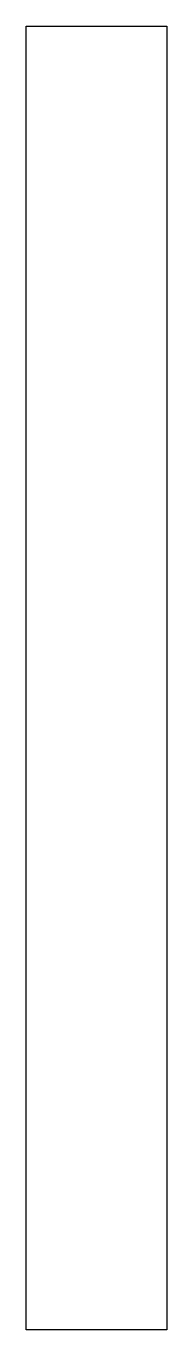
# Model space of a CAD drawing. Header units: millimetres. Extents: x -238 to -226, y -56 to 56.
import ezdxf

# ---------------------------------------------------------------- set-up
doc = ezdxf.new("R2010")
doc.units = ezdxf.units.MM
doc.header["$MEASUREMENT"] = 0

msp = doc.modelspace()

# ---------------------------------------------------------------- linework, layer by layer
msp.add_lwpolyline([(-237.74, 55.57), (-225.74, 55.57), (-225.74, -55.57), (-237.74, -55.57)], close=True)

doc.saveas('drawing.dxf')
